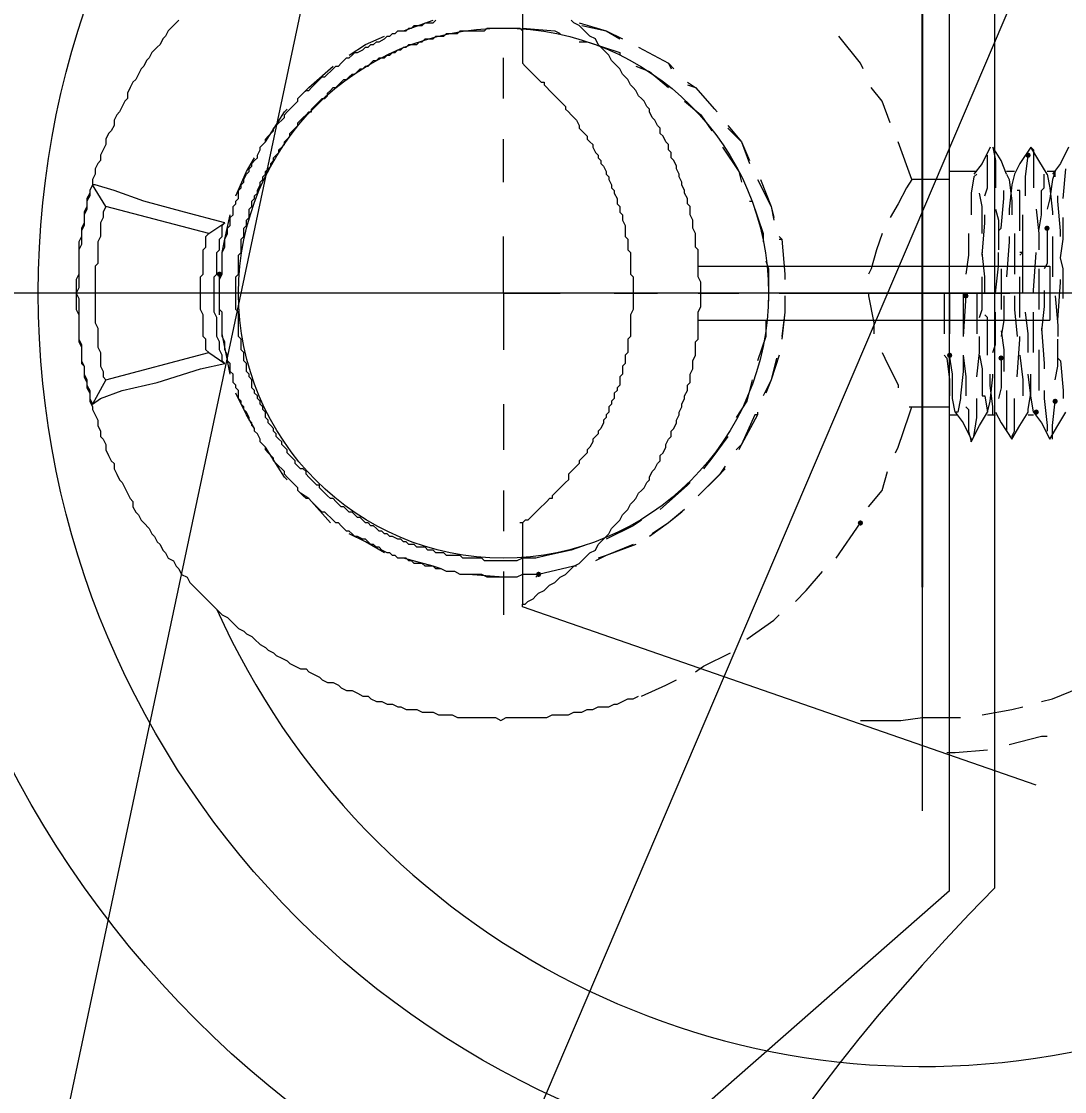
# Model space of a CAD drawing. Header units: millimetres. Extents: x 89051 to 218395, y -330386 to -125649.
# Drawn here: x 92729.11 to 92775.78, y -127056.81 to -127008.92 of the extents above; entities that cross this region are included whole.
import ezdxf

# ---------------------------------------------------------------- set-up
doc = ezdxf.new("R2010")
doc.units = ezdxf.units.MM
doc.header["$LTSCALE"] = 13
for name, pattern in [('1 实线', [0]), ('ACAD_ISO04W100', [30, 24, -3, 0, -3]), ('CENTER', [50.8, 31.75, -6.35, 6.35, -6.35])]:
    doc.linetypes.add(name, pattern=pattern)
doc.layers.get('0').update_dxf_attribs({"color": 1, "linetype": 'CENTER'})
doc.layers.add('C00-00-00', color=7, linetype='Continuous')
doc.layers.add('C00-00-FF', color=5, linetype='Continuous', true_color=0x0000ff)
doc.layers.add('标注、文本', color=3, linetype='Continuous', lineweight=25)
doc.layers.add('铁心', color=3, linetype='Continuous', lineweight=0)
doc.styles.get("Standard").update_dxf_attribs({"font": 'gbenor.shx', "bigfont": 'gbcbig.shx'})
doc.dimstyles.new('1-15', dxfattribs={"dimscale": 20, "dimtxt": 3.5, "dimasz": 2, "dimexe": 1.5, "dimexo": 0.5, "dimgap": 0.5, "dimtad": 1, "dimtoh": 1, "dimdec": 1, "dimdsep": 46, "dimtxsty": 'Standard', "dimcen": 2.5, "dimclrd": 3, "dimclre": 3, "dimclrt": 3, "dimadec": 0, "dimazin": 2, "dimtfac": 1, "dimtdec": 1, "dimtmove": 0, "dimatfit": 2, "dimfxl": 1, "dimarcsym": 0})

# ---------------------------------------------------------------- blocks, each defined once
blk = doc.blocks.new('*D525')
at = {"layer": 'Defpoints', "color": 0, "transparency": 16777216}
for p in [(92769.431, -126980.658), (92769.431, -127044.24), (92638.431, -127080.467)]:
    blk.add_point(p, dxfattribs=at)
at = {"layer": '标注、文本', "color": 3, "lineweight": -2, "transparency": 16777216}
for p, q in [((92638.431, -127070.467), (92638.431, -126950.658)), ((92769.431, -127034.24), (92769.431, -126950.658)), ((92678.431, -126980.658), (92729.431, -126980.658))]:
    blk.add_line(p, q, dxfattribs=at)
at = {"layer": '标注、文本', "color": 3, "transparency": 16777216}
for points in [[(92678.431, -126973.991), (92678.431, -126987.324), (92638.431, -126980.658)], [(92729.431, -126973.991), (92729.431, -126987.324), (92769.431, -126980.658)]]:
    blk.add_solid(points, dxfattribs=at)
at = {"layer": '标注、文本', "color": 3, "transparency": 16777216, "insert": (92703.931, -126935.658), "char_height": 70, "attachment_point": 5}
blk.add_mtext('120', dxfattribs=at)

msp = doc.modelspace()

# ---------------------------------------------------------------- hatches: boundary and pattern name
at = {"layer": 'C00-00-00'}
h = msp.add_hatch(color=256, dxfattribs=at)
h.dxf.hatch_style = 2
h.paths.add_polyline_path([(92774.271, -127014.906), (92774.236, -127014.991), (92774.15, -127015.027), (92774.065, -127014.991), (92774.029, -127014.906), (92774.065, -127014.82), (92774.15, -127014.785), (92774.236, -127014.82)])
h = msp.add_hatch(color=256, dxfattribs=at)
h.dxf.hatch_style = 2
h.paths.add_polyline_path([(92775.118, -127018.173), (92775.083, -127018.259), (92774.997, -127018.294), (92774.912, -127018.259), (92774.876, -127018.173), (92774.912, -127018.088), (92774.997, -127018.052), (92775.083, -127018.088)])
h = msp.add_hatch(color=256, dxfattribs=at)
h.dxf.hatch_style = 2
h.paths.add_polyline_path([(92738.09, -127020.23), (92738.054, -127020.316), (92737.969, -127020.351), (92737.883, -127020.316), (92737.848, -127020.23), (92737.883, -127020.145), (92737.969, -127020.109), (92738.054, -127020.145)])
h = msp.add_hatch(color=256, dxfattribs=at)
h.dxf.hatch_style = 2
h.paths.add_polyline_path([(92771.488, -127021.198), (92771.452, -127021.284), (92771.367, -127021.319), (92771.281, -127021.284), (92771.246, -127021.198), (92771.281, -127021.113), (92771.367, -127021.077), (92771.452, -127021.113)])
h = msp.add_hatch(color=256, dxfattribs=at)
h.dxf.hatch_style = 2
h.paths.add_polyline_path([(92770.762, -127023.86), (92770.726, -127023.946), (92770.641, -127023.981), (92770.555, -127023.946), (92770.52, -127023.86), (92770.555, -127023.775), (92770.641, -127023.739), (92770.726, -127023.775)])
h = msp.add_hatch(color=256, dxfattribs=at)
h.dxf.hatch_style = 2
h.paths.add_polyline_path([(92773.061, -127023.981), (92773.025, -127024.067), (92772.94, -127024.102), (92772.855, -127024.067), (92772.819, -127023.981), (92772.855, -127023.896), (92772.94, -127023.861), (92773.025, -127023.896)])
h = msp.add_hatch(color=256, dxfattribs=at)
h.dxf.hatch_style = 2
h.paths.add_polyline_path([(92775.481, -127025.918), (92775.446, -127026.003), (92775.36, -127026.039), (92775.275, -127026.003), (92775.239, -127025.918), (92775.275, -127025.832), (92775.36, -127025.797), (92775.446, -127025.832)])
h = msp.add_hatch(color=256, dxfattribs=at)
h.dxf.hatch_style = 2
h.paths.add_polyline_path([(92774.634, -127026.402), (92774.599, -127026.487), (92774.513, -127026.523), (92774.428, -127026.487), (92774.392, -127026.402), (92774.428, -127026.316), (92774.513, -127026.281), (92774.599, -127026.316)])
h = msp.add_hatch(color=256, dxfattribs=at)
h.dxf.hatch_style = 2
h.paths.add_polyline_path([(92766.769, -127031.363), (92766.733, -127031.448), (92766.648, -127031.484), (92766.562, -127031.448), (92766.527, -127031.363), (92766.562, -127031.278), (92766.648, -127031.242), (92766.733, -127031.278)])
h = msp.add_hatch(color=256, dxfattribs=at)
h.dxf.hatch_style = 2
h.paths.add_polyline_path([(92752.369, -127033.662), (92752.333, -127033.748), (92752.248, -127033.783), (92752.162, -127033.748), (92752.127, -127033.662), (92752.162, -127033.577), (92752.248, -127033.541), (92752.333, -127033.577)])

# ---------------------------------------------------------------- linework, layer by layer
at = {"color": 7, "linetype": '1 实线', "lineweight": 0}
for p, q in [((92770.641, -127047.823), (92770.641, -127007.488)), ((92772.641, -127007.488), (92772.641, -127047.705)), ((92770.641, -127047.823), (92747.985, -127067.701))]:
    msp.add_line(p, q, dxfattribs=at)
for radius in [45.983, 39.569]:
    msp.add_circle((92769.431, -127021.077), radius, dxfattribs=at)
msp.add_arc((92769.431, -127021.077), 34.608, 204.1584, 156.2711, dxfattribs=at)
msp.add_open_spline([(92772.641, -127047.705), (92748.123, -127072.662), (92765.111, -127101.878), (92724.157, -127123.241), (92714.899, -127157.207), (92714.272, -127171.033)], degree=3, dxfattribs=at)
at = {"layer": 'C00-00-00', "lineweight": 15}
for points in [[(92751.522, -127007.161), (92751.522, -127010.792)], [(92736.154, -127008.856), (92736.033, -127008.977), (92735.791, -127009.219), (92735.67, -127009.34), (92735.549, -127009.582), (92735.428, -127009.703), (92735.307, -127009.945), (92735.186, -127010.066), (92734.944, -127010.308), (92734.823, -127010.55), (92734.702, -127010.671), (92734.581, -127010.913), (92734.46, -127011.034), (92734.339, -127011.276), (92734.218, -127011.518), (92734.097, -127011.639), (92733.976, -127011.881), (92733.855, -127012.123), (92733.855, -127012.365), (92733.734, -127012.486), (92733.613, -127012.728), (92733.492, -127012.97), (92733.371, -127013.091), (92733.249, -127013.333), (92733.249, -127013.575), (92733.128, -127013.817), (92733.007, -127013.938), (92732.886, -127014.18), (92732.886, -127014.422), (92732.765, -127014.664), (92732.644, -127014.906), (92732.644, -127015.148), (92732.523, -127015.269), (92732.402, -127015.511), (92732.402, -127015.753), (92732.281, -127015.995), (92732.281, -127016.237), (92732.16, -127016.479), (92732.16, -127016.6), (92732.039, -127016.842), (92732.039, -127017.084), (92732.039, -127017.326), (92731.918, -127017.568), (92731.918, -127017.81), (92731.918, -127018.052), (92731.797, -127018.294), (92731.797, -127018.536), (92731.797, -127018.778), (92731.797, -127018.899), (92731.676, -127019.141), (92731.676, -127019.383), (92731.676, -127019.625), (92731.676, -127019.867), (92731.676, -127020.109), (92731.676, -127020.351), (92731.676, -127020.593), (92731.676, -127020.835), (92731.555, -127021.077), (92731.676, -127021.319), (92731.676, -127021.561), (92731.676, -127021.682), (92731.676, -127021.924), (92731.676, -127022.166), (92731.676, -127022.408), (92731.676, -127022.65), (92731.676, -127022.892), (92731.676, -127023.134), (92731.797, -127023.376), (92731.797, -127023.618), (92731.797, -127023.86), (92731.797, -127024.102), (92731.918, -127024.345), (92731.918, -127024.466), (92731.918, -127024.708), (92732.039, -127024.95), (92732.039, -127025.192), (92732.16, -127025.434), (92732.16, -127025.676), (92732.16, -127025.918), (92732.281, -127026.16), (92732.281, -127026.281), (92732.402, -127026.523), (92732.523, -127026.765), (92732.523, -127027.007), (92732.644, -127027.249), (92732.644, -127027.491), (92732.765, -127027.612), (92732.886, -127027.854), (92732.886, -127028.096), (92733.007, -127028.338), (92733.128, -127028.58), (92733.249, -127028.701), (92733.249, -127028.943), (92733.371, -127029.185), (92733.492, -127029.427), (92733.613, -127029.548), (92733.734, -127029.79), (92733.855, -127030.032), (92733.976, -127030.274), (92734.097, -127030.395), (92734.097, -127030.637), (92734.218, -127030.879), (92734.339, -127031), (92734.46, -127031.242), (92734.581, -127031.363), (92734.823, -127031.605), (92734.944, -127031.847), (92735.065, -127031.968), (92735.186, -127032.21), (92735.307, -127032.331), (92735.428, -127032.573), (92735.549, -127032.694), (92735.67, -127032.936), (92735.912, -127033.057), (92736.033, -127033.299), (92736.154, -127033.42), (92736.275, -127033.662), (92736.517, -127033.783), (92736.638, -127034.025), (92736.759, -127034.146), (92737.001, -127034.388), (92737.122, -127034.509), (92737.243, -127034.63), (92737.485, -127034.872), (92737.606, -127034.993), (92737.727, -127035.114), (92737.969, -127035.356), (92738.09, -127035.477), (92738.332, -127035.598), (92738.453, -127035.719), (92738.695, -127035.961), (92738.816, -127036.082), (92739.058, -127036.203), (92739.179, -127036.324), (92739.421, -127036.445), (92739.542, -127036.566), (92739.784, -127036.808), (92740.026, -127036.929), (92740.147, -127037.05), (92740.389, -127037.171), (92740.51, -127037.292), (92740.752, -127037.413), (92740.994, -127037.534), (92741.115, -127037.655), (92741.357, -127037.776), (92741.599, -127037.897), (92741.841, -127037.897), (92741.962, -127038.018), (92742.204, -127038.139), (92742.446, -127038.26), (92742.567, -127038.381), (92742.809, -127038.502), (92743.051, -127038.502), (92743.293, -127038.623), (92743.414, -127038.744), (92743.656, -127038.865), (92743.898, -127038.865), (92744.14, -127038.986), (92744.382, -127039.107), (92744.624, -127039.107), (92744.745, -127039.228), (92744.987, -127039.349), (92745.229, -127039.349), (92745.471, -127039.47), (92745.713, -127039.47), (92745.955, -127039.591), (92746.076, -127039.591), (92746.318, -127039.712), (92746.56, -127039.712), (92746.802, -127039.712), (92747.044, -127039.833), (92747.286, -127039.833), (92747.528, -127039.833), (92747.77, -127039.954), (92748.012, -127039.954), (92748.254, -127039.954), (92748.375, -127039.954), (92748.617, -127040.075), (92748.859, -127040.075), (92749.101, -127040.075), (92749.344, -127040.075), (92749.586, -127040.075), (92749.828, -127040.075), (92750.07, -127040.075), (92750.312, -127040.075), (92750.554, -127040.197), (92750.796, -127040.075), (92751.038, -127040.075), (92751.159, -127040.075), (92751.401, -127040.075), (92751.643, -127040.075), (92751.885, -127040.075), (92752.127, -127040.075), (92752.369, -127040.075), (92752.611, -127040.075), (92752.853, -127039.954), (92753.095, -127039.954), (92753.337, -127039.954), (92753.579, -127039.954), (92753.821, -127039.833), (92753.942, -127039.833), (92754.184, -127039.833), (92754.426, -127039.712), (92754.668, -127039.712), (92754.91, -127039.591), (92755.152, -127039.591), (92755.394, -127039.591), (92755.636, -127039.47), (92755.757, -127039.47), (92755.999, -127039.349), (92756.241, -127039.228), (92756.483, -127039.228), (92756.725, -127039.107)], [(92751.522, -127033.662), (92751.28, -127033.783), (92751.159, -127033.783), (92751.038, -127033.783), (92750.796, -127033.783), (92750.675, -127033.783), (92750.554, -127033.783), (92750.433, -127033.783), (92750.191, -127033.783), (92750.07, -127033.783), (92749.949, -127033.783), (92749.707, -127033.662), (92749.586, -127033.662), (92749.465, -127033.662), (92749.344, -127033.662), (92749.101, -127033.662), (92748.98, -127033.662), (92748.859, -127033.662), (92748.738, -127033.662), (92748.496, -127033.541), (92748.375, -127033.541), (92748.254, -127033.541), (92748.133, -127033.541), (92747.891, -127033.42), (92747.77, -127033.42), (92747.649, -127033.42), (92747.528, -127033.299), (92747.286, -127033.299), (92747.165, -127033.299), (92747.044, -127033.178), (92746.923, -127033.178), (92746.681, -127033.178), (92746.56, -127033.057), (92746.439, -127033.057), (92746.318, -127032.936), (92746.197, -127032.936), (92745.955, -127032.936), (92745.834, -127032.815), (92745.713, -127032.815), (92745.592, -127032.694), (92745.471, -127032.694), (92745.229, -127032.573), (92745.108, -127032.452), (92744.987, -127032.452), (92744.866, -127032.331), (92744.745, -127032.331), (92744.624, -127032.21), (92744.503, -127032.089), (92744.382, -127032.089), (92744.14, -127031.968), (92744.019, -127031.968), (92743.898, -127031.847), (92743.777, -127031.726), (92743.656, -127031.726), (92743.535, -127031.605), (92743.414, -127031.484), (92743.293, -127031.363), (92743.172, -127031.363), (92743.051, -127031.242), (92742.93, -127031.121), (92742.809, -127031), (92742.688, -127030.879), (92742.567, -127030.879), (92742.446, -127030.758), (92742.325, -127030.637), (92742.204, -127030.516), (92742.083, -127030.395), (92741.962, -127030.274), (92741.841, -127030.274), (92741.72, -127030.153), (92741.599, -127030.032), (92741.478, -127029.911), (92741.478, -127029.79), (92741.357, -127029.669), (92741.236, -127029.548), (92741.115, -127029.427), (92740.994, -127029.306), (92740.873, -127029.185), (92740.873, -127029.064), (92740.752, -127028.943), (92740.631, -127028.822), (92740.51, -127028.701), (92740.389, -127028.58), (92740.389, -127028.459), (92740.268, -127028.338), (92740.147, -127028.217), (92740.026, -127028.096), (92740.026, -127027.975), (92739.905, -127027.854), (92739.784, -127027.733), (92739.784, -127027.612), (92739.663, -127027.37), (92739.542, -127027.249), (92739.542, -127027.128), (92739.421, -127027.007), (92739.421, -127026.886), (92739.3, -127026.765), (92739.3, -127026.644), (92739.179, -127026.402), (92739.058, -127026.281), (92739.058, -127026.16), (92738.937, -127026.039), (92738.937, -127025.918), (92738.816, -127025.797), (92738.816, -127025.555), (92738.816, -127025.434), (92738.695, -127025.313), (92738.695, -127025.192), (92738.574, -127025.071), (92738.574, -127024.829), (92738.574, -127024.708), (92738.453, -127024.587), (92738.453, -127024.466), (92738.453, -127024.224), (92738.332, -127024.102), (92738.332, -127023.981), (92738.332, -127023.86), (92738.211, -127023.618), (92738.211, -127023.497), (92738.211, -127023.376), (92738.211, -127023.255), (92738.09, -127023.013), (92738.09, -127022.892), (92738.09, -127022.771), (92738.09, -127022.65), (92738.09, -127022.408), (92738.09, -127022.287), (92738.09, -127022.166), (92738.09, -127021.924), (92737.969, -127021.803), (92737.969, -127021.682), (92737.969, -127021.561), (92737.969, -127021.319), (92737.969, -127021.198), (92737.969, -127021.077), (92737.969, -127020.956), (92737.969, -127020.714), (92737.969, -127020.593), (92737.969, -127020.472), (92738.09, -127020.23), (92738.09, -127020.109), (92738.09, -127019.988), (92738.09, -127019.867), (92738.09, -127019.625), (92738.09, -127019.504), (92738.09, -127019.383), (92738.09, -127019.262), (92738.211, -127019.02), (92738.211, -127018.899), (92738.211, -127018.778), (92738.211, -127018.657), (92738.332, -127018.415), (92738.332, -127018.294), (92738.332, -127018.173), (92738.453, -127018.052), (92738.453, -127017.81), (92738.453, -127017.689), (92738.574, -127017.568), (92738.574, -127017.447), (92738.574, -127017.205), (92738.695, -127017.084), (92738.695, -127016.963), (92738.816, -127016.842), (92738.816, -127016.721), (92738.816, -127016.479), (92738.937, -127016.358), (92738.937, -127016.237), (92739.058, -127016.116), (92739.058, -127015.995), (92739.179, -127015.753), (92739.3, -127015.632), (92739.3, -127015.511), (92739.421, -127015.39), (92739.421, -127015.269), (92739.542, -127015.148), (92739.663, -127015.027), (92739.663, -127014.906), (92739.784, -127014.664), (92739.784, -127014.543), (92739.905, -127014.422), (92740.026, -127014.301), (92740.026, -127014.18), (92740.147, -127014.059), (92740.268, -127013.938), (92740.389, -127013.817), (92740.389, -127013.696), (92740.51, -127013.575), (92740.631, -127013.454), (92740.752, -127013.333), (92740.873, -127013.212), (92740.873, -127013.091), (92740.994, -127012.97), (92741.115, -127012.849), (92741.236, -127012.728), (92741.357, -127012.607), (92741.478, -127012.486), (92741.478, -127012.365), (92741.599, -127012.244), (92741.72, -127012.123), (92741.841, -127012.002), (92741.962, -127012.002), (92742.083, -127011.881), (92742.204, -127011.76), (92742.325, -127011.639), (92742.446, -127011.518), (92742.567, -127011.397), (92742.688, -127011.397), (92742.809, -127011.276), (92742.93, -127011.155), (92743.051, -127011.034), (92743.172, -127010.913), (92743.293, -127010.913), (92743.414, -127010.792), (92743.535, -127010.671), (92743.656, -127010.55), (92743.777, -127010.55), (92743.898, -127010.429), (92744.019, -127010.308), (92744.14, -127010.308), (92744.382, -127010.187), (92744.503, -127010.066), (92744.624, -127010.066), (92744.745, -127009.945), (92744.866, -127009.945), (92744.987, -127009.824), (92745.108, -127009.824), (92745.35, -127009.703), (92745.471, -127009.582), (92745.592, -127009.582), (92745.713, -127009.461), (92745.834, -127009.461), (92745.955, -127009.34), (92746.197, -127009.34), (92746.318, -127009.34), (92746.439, -127009.219), (92746.56, -127009.219), (92746.681, -127009.098), (92746.923, -127009.098), (92747.044, -127009.098), (92747.165, -127008.977), (92747.286, -127008.977), (92747.528, -127008.977), (92747.649, -127008.856)], [(92746.197, -127009.34), (92747.528, -127008.856)], [(92751.522, -127034.993), (92751.643, -127034.993), (92751.764, -127034.872), (92752.006, -127034.751), (92752.127, -127034.63), (92752.248, -127034.509), (92752.49, -127034.388), (92752.611, -127034.267), (92752.732, -127034.146), (92752.974, -127034.025), (92753.095, -127033.904), (92753.216, -127033.783), (92753.458, -127033.662), (92753.579, -127033.541), (92753.7, -127033.42), (92753.821, -127033.299), (92754.063, -127033.178), (92754.184, -127033.057), (92754.305, -127032.936), (92754.426, -127032.815), (92754.547, -127032.694), (92754.789, -127032.573), (92754.91, -127032.331), (92755.031, -127032.21), (92755.152, -127032.089), (92755.273, -127031.968), (92755.394, -127031.847), (92755.515, -127031.605), (92755.636, -127031.484), (92755.757, -127031.363), (92755.878, -127031.242), (92755.999, -127031), (92756.12, -127030.879), (92756.241, -127030.758), (92756.362, -127030.516), (92756.483, -127030.395), (92756.604, -127030.274), (92756.725, -127030.032), (92756.846, -127029.911), (92756.967, -127029.79), (92757.088, -127029.548), (92757.209, -127029.427), (92757.209, -127029.306), (92757.33, -127029.064), (92757.451, -127028.943), (92757.572, -127028.701), (92757.693, -127028.58), (92757.693, -127028.338), (92757.814, -127028.217), (92757.935, -127027.975), (92757.935, -127027.854), (92758.056, -127027.612), (92758.177, -127027.491), (92758.177, -127027.249), (92758.298, -127027.128), (92758.419, -127026.886), (92758.419, -127026.765), (92758.54, -127026.523), (92758.54, -127026.402), (92758.661, -127026.16), (92758.661, -127026.039), (92758.782, -127025.797), (92758.782, -127025.676), (92758.903, -127025.434), (92758.903, -127025.192), (92759.024, -127025.071), (92759.024, -127024.829), (92759.024, -127024.708), (92759.145, -127024.466), (92759.145, -127024.224), (92759.145, -127024.102), (92759.266, -127023.86), (92759.266, -127023.739), (92759.266, -127023.497), (92759.266, -127023.255), (92759.387, -127023.134), (92759.387, -127022.892), (92759.387, -127022.771), (92759.387, -127022.529), (92759.387, -127022.287), (92759.387, -127022.166), (92759.387, -127021.924), (92759.508, -127021.682), (92759.508, -127021.561), (92759.508, -127021.319), (92759.508, -127021.198), (92759.508, -127020.956), (92759.508, -127020.714), (92759.508, -127020.593), (92759.387, -127020.351), (92759.387, -127020.109), (92759.387, -127019.988), (92759.387, -127019.746), (92759.387, -127019.504), (92759.387, -127019.383), (92759.387, -127019.141), (92759.266, -127019.02), (92759.266, -127018.778), (92759.266, -127018.536), (92759.266, -127018.415), (92759.145, -127018.173), (92759.145, -127018.052), (92759.145, -127017.81), (92759.024, -127017.568), (92759.024, -127017.447), (92759.024, -127017.205), (92758.903, -127017.084), (92758.903, -127016.842), (92758.782, -127016.6), (92758.782, -127016.479), (92758.661, -127016.237), (92758.661, -127016.116), (92758.54, -127015.874), (92758.54, -127015.753), (92758.419, -127015.511), (92758.419, -127015.39), (92758.298, -127015.148), (92758.177, -127015.027), (92758.177, -127014.785), (92758.056, -127014.664), (92758.056, -127014.422), (92757.935, -127014.301), (92757.814, -127014.059), (92757.693, -127013.938), (92757.693, -127013.696), (92757.572, -127013.575), (92757.451, -127013.333), (92757.33, -127013.212), (92757.209, -127012.97), (92757.209, -127012.849), (92757.088, -127012.728), (92756.967, -127012.486), (92756.846, -127012.365), (92756.725, -127012.244), (92756.604, -127012.002), (92756.483, -127011.881), (92756.362, -127011.76), (92756.241, -127011.518), (92756.12, -127011.397), (92755.999, -127011.276), (92755.878, -127011.034), (92755.757, -127010.913), (92755.636, -127010.792), (92755.515, -127010.671), (92755.394, -127010.429), (92755.273, -127010.308), (92755.152, -127010.187), (92755.031, -127010.066), (92754.91, -127009.945), (92754.789, -127009.703), (92754.547, -127009.582), (92754.426, -127009.461), (92754.305, -127009.34), (92754.184, -127009.219), (92754.063, -127009.098), (92753.821, -127008.977), (92753.7, -127008.856)], [(92754.063, -127008.977), (92755.273, -127009.34)], [(92751.522, -127032.936), (92751.28, -127033.057), (92751.159, -127033.057), (92751.038, -127033.057), (92750.917, -127033.057), (92750.675, -127033.057), (92750.554, -127033.057), (92750.433, -127033.057), (92750.312, -127033.057), (92750.191, -127033.057), (92749.949, -127033.057), (92749.828, -127033.057), (92749.707, -127032.936), (92749.586, -127032.936), (92749.465, -127032.936), (92749.222, -127032.936), (92749.101, -127032.936), (92748.98, -127032.936), (92748.859, -127032.936), (92748.738, -127032.815), (92748.496, -127032.815), (92748.375, -127032.815), (92748.254, -127032.815), (92748.133, -127032.815), (92748.012, -127032.694), (92747.891, -127032.694), (92747.649, -127032.694), (92747.528, -127032.573), (92747.407, -127032.573), (92747.286, -127032.573), (92747.165, -127032.452), (92747.044, -127032.452), (92746.802, -127032.452), (92746.681, -127032.331), (92746.56, -127032.331), (92746.439, -127032.331), (92746.318, -127032.21), (92746.197, -127032.21), (92746.076, -127032.089), (92745.955, -127032.089), (92745.713, -127031.968), (92745.592, -127031.968), (92745.471, -127031.847), (92745.35, -127031.847), (92745.229, -127031.726), (92745.108, -127031.726), (92744.987, -127031.605), (92744.866, -127031.484), (92744.745, -127031.484), (92744.624, -127031.363), (92744.503, -127031.363), (92744.382, -127031.242), (92744.261, -127031.121), (92744.14, -127031.121), (92744.019, -127031), (92743.898, -127030.879), (92743.777, -127030.879), (92743.656, -127030.758), (92743.535, -127030.637), (92743.414, -127030.637), (92743.293, -127030.516), (92743.172, -127030.395), (92743.051, -127030.274), (92742.93, -127030.274), (92742.809, -127030.153), (92742.688, -127030.032), (92742.567, -127029.911), (92742.446, -127029.79), (92742.446, -127029.669), (92742.325, -127029.669), (92742.204, -127029.548), (92742.083, -127029.427), (92741.962, -127029.306), (92741.841, -127029.185), (92741.841, -127029.064), (92741.72, -127028.943), (92741.599, -127028.943), (92741.478, -127028.822), (92741.357, -127028.701), (92741.357, -127028.58), (92741.236, -127028.459), (92741.115, -127028.338), (92740.994, -127028.217), (92740.994, -127028.096), (92740.873, -127027.975), (92740.752, -127027.854), (92740.752, -127027.733), (92740.631, -127027.612), (92740.51, -127027.491), (92740.51, -127027.37), (92740.389, -127027.249), (92740.389, -127027.128), (92740.268, -127027.007), (92740.147, -127026.886), (92740.147, -127026.765), (92740.026, -127026.644), (92740.026, -127026.402), (92739.905, -127026.281), (92739.905, -127026.16), (92739.784, -127026.039), (92739.784, -127025.918), (92739.663, -127025.797), (92739.663, -127025.676), (92739.542, -127025.555), (92739.542, -127025.434), (92739.421, -127025.313), (92739.421, -127025.071), (92739.421, -127024.95), (92739.3, -127024.829), (92739.3, -127024.708), (92739.179, -127024.587), (92739.179, -127024.466), (92739.179, -127024.224), (92739.058, -127024.102), (92739.058, -127023.981), (92739.058, -127023.86), (92739.058, -127023.739), (92738.937, -127023.618), (92738.937, -127023.376), (92738.937, -127023.255), (92738.937, -127023.134), (92738.816, -127023.013), (92738.816, -127022.892), (92738.816, -127022.65), (92738.816, -127022.529), (92738.816, -127022.408), (92738.816, -127022.287), (92738.816, -127022.166), (92738.816, -127021.924), (92738.695, -127021.803), (92738.695, -127021.682), (92738.695, -127021.561), (92738.695, -127021.44), (92738.695, -127021.198), (92738.695, -127021.077), (92738.695, -127020.956), (92738.695, -127020.835), (92738.695, -127020.714), (92738.695, -127020.472), (92738.695, -127020.351), (92738.816, -127020.23), (92738.816, -127020.109), (92738.816, -127019.988), (92738.816, -127019.746), (92738.816, -127019.625), (92738.816, -127019.504), (92738.816, -127019.383), (92738.937, -127019.262), (92738.937, -127019.02), (92738.937, -127018.899), (92738.937, -127018.778), (92738.937, -127018.657), (92739.058, -127018.536), (92739.058, -127018.415), (92739.058, -127018.173), (92739.179, -127018.052), (92739.179, -127017.931), (92739.179, -127017.81), (92739.3, -127017.689), (92739.3, -127017.568), (92739.3, -127017.326), (92739.421, -127017.205), (92739.421, -127017.084), (92739.421, -127016.963), (92739.542, -127016.842), (92739.542, -127016.721), (92739.663, -127016.6), (92739.663, -127016.479), (92739.784, -127016.237), (92739.784, -127016.116), (92739.905, -127015.995), (92739.905, -127015.874), (92740.026, -127015.753), (92740.026, -127015.632), (92740.147, -127015.511), (92740.268, -127015.39), (92740.268, -127015.269), (92740.389, -127015.148), (92740.389, -127015.027), (92740.51, -127014.906), (92740.631, -127014.785), (92740.631, -127014.664), (92740.752, -127014.543), (92740.873, -127014.422), (92740.873, -127014.301), (92740.994, -127014.18), (92741.115, -127014.059), (92741.115, -127013.938), (92741.236, -127013.817), (92741.357, -127013.696), (92741.478, -127013.575), (92741.478, -127013.454), (92741.599, -127013.333), (92741.72, -127013.212), (92741.841, -127013.091), (92741.962, -127012.97), (92742.083, -127012.97), (92742.083, -127012.849), (92742.204, -127012.728), (92742.325, -127012.607), (92742.446, -127012.486), (92742.567, -127012.365), (92742.688, -127012.365), (92742.809, -127012.244), (92742.809, -127012.123), (92742.93, -127012.002), (92743.051, -127011.881), (92743.172, -127011.881), (92743.293, -127011.76), (92743.414, -127011.639), (92743.535, -127011.518), (92743.656, -127011.518), (92743.777, -127011.397), (92743.898, -127011.276), (92744.019, -127011.276), (92744.14, -127011.155), (92744.261, -127011.034), (92744.382, -127011.034), (92744.503, -127010.913), (92744.624, -127010.913), (92744.745, -127010.792), (92744.866, -127010.671), (92744.987, -127010.671), (92745.108, -127010.55), (92745.35, -127010.55), (92745.471, -127010.429), (92745.592, -127010.429), (92745.713, -127010.308), (92745.834, -127010.308), (92745.955, -127010.187), (92746.076, -127010.187), (92746.197, -127010.066), (92746.318, -127010.066), (92746.439, -127009.945), (92746.681, -127009.945), (92746.802, -127009.945), (92746.923, -127009.824), (92747.044, -127009.824), (92747.165, -127009.703), (92747.286, -127009.703), (92747.528, -127009.703), (92747.649, -127009.582), (92747.77, -127009.582), (92747.891, -127009.582), (92748.012, -127009.582), (92748.133, -127009.461), (92748.375, -127009.461), (92748.496, -127009.461), (92748.617, -127009.461), (92748.738, -127009.34), (92748.859, -127009.34), (92749.101, -127009.34), (92749.222, -127009.34), (92749.344, -127009.34), (92749.465, -127009.34), (92749.586, -127009.34), (92749.828, -127009.34), (92749.949, -127009.219), (92750.07, -127009.219), (92750.191, -127009.219), (92750.312, -127009.219), (92750.554, -127009.219), (92750.675, -127009.219), (92750.796, -127009.219), (92750.917, -127009.219), (92751.038, -127009.219), (92751.28, -127009.219), (92751.401, -127009.219), (92751.522, -127009.34)], [(92751.522, -127009.219), (92752.974, -127009.34)], [(92752.974, -127009.34), (92753.216, -127009.461)], [(92754.184, -127009.098), (92755.273, -127009.34)], [(92755.273, -127009.34), (92755.999, -127009.703)], [(92755.273, -127009.34), (92755.878, -127009.703)], [(92743.777, -127010.429), (92744.503, -127009.945)], [(92744.503, -127009.945), (92745.35, -127009.582)], [(92754.063, -127009.824), (92754.426, -127009.824)], [(92754.426, -127009.824), (92755.878, -127010.308)], [(92766.648, -127010.792), (92765.68, -127009.582)], [(92755.878, -127010.308), (92755.878, -127010.429)], [(92756.725, -127010.066), (92758.056, -127010.792)], [(92756.725, -127010.066), (92758.056, -127010.792)], [(92741.962, -127011.881), (92743.051, -127010.913)], [(92751.522, -127010.792), (92751.643, -127010.913), (92751.764, -127011.034), (92751.885, -127011.155), (92752.006, -127011.276), (92752.127, -127011.397), (92752.248, -127011.518), (92752.369, -127011.639), (92752.49, -127011.639), (92752.49, -127011.76), (92752.611, -127011.881), (92752.732, -127012.002), (92752.853, -127012.123), (92752.974, -127012.244), (92753.095, -127012.365), (92753.216, -127012.486), (92753.337, -127012.607), (92753.458, -127012.728), (92753.458, -127012.849), (92753.579, -127012.97), (92753.7, -127013.091), (92753.821, -127013.212), (92753.942, -127013.333), (92754.063, -127013.575), (92754.063, -127013.696), (92754.184, -127013.817), (92754.305, -127013.938), (92754.426, -127014.059), (92754.426, -127014.18), (92754.547, -127014.301), (92754.668, -127014.422), (92754.668, -127014.543), (92754.789, -127014.785), (92754.91, -127014.906), (92754.91, -127015.027), (92755.031, -127015.148), (92755.031, -127015.269), (92755.152, -127015.39), (92755.273, -127015.632), (92755.273, -127015.753), (92755.394, -127015.874), (92755.394, -127015.995), (92755.515, -127016.237), (92755.515, -127016.358), (92755.636, -127016.479), (92755.636, -127016.6), (92755.757, -127016.842), (92755.757, -127016.963), (92755.757, -127017.084), (92755.878, -127017.205), (92755.878, -127017.447), (92755.999, -127017.568), (92755.999, -127017.689), (92755.999, -127017.81), (92756.12, -127018.052), (92756.12, -127018.173), (92756.12, -127018.294), (92756.12, -127018.536), (92756.241, -127018.657), (92756.241, -127018.778), (92756.241, -127019.02), (92756.241, -127019.141), (92756.362, -127019.262), (92756.362, -127019.383), (92756.362, -127019.625), (92756.362, -127019.746), (92756.362, -127019.867), (92756.362, -127020.109), (92756.362, -127020.23), (92756.483, -127020.351), (92756.483, -127020.593), (92756.483, -127020.714), (92756.483, -127020.835), (92756.483, -127021.077), (92756.483, -127021.198), (92756.483, -127021.319), (92756.483, -127021.561), (92756.483, -127021.682), (92756.483, -127021.803), (92756.362, -127022.045), (92756.362, -127022.166), (92756.362, -127022.287), (92756.362, -127022.529), (92756.362, -127022.65), (92756.362, -127022.771), (92756.362, -127023.013), (92756.241, -127023.134), (92756.241, -127023.255), (92756.241, -127023.497), (92756.241, -127023.618), (92756.241, -127023.739), (92756.12, -127023.86), (92756.12, -127024.102), (92756.12, -127024.224), (92755.999, -127024.345), (92755.999, -127024.587), (92755.999, -127024.708), (92755.878, -127024.829), (92755.878, -127024.95), (92755.878, -127025.192), (92755.757, -127025.313), (92755.757, -127025.434), (92755.636, -127025.555), (92755.636, -127025.797), (92755.515, -127025.918), (92755.515, -127026.039), (92755.394, -127026.16), (92755.394, -127026.402), (92755.273, -127026.523), (92755.273, -127026.644), (92755.152, -127026.765), (92755.152, -127026.886), (92755.031, -127027.128), (92754.91, -127027.249), (92754.91, -127027.37), (92754.789, -127027.491), (92754.668, -127027.612), (92754.668, -127027.733), (92754.547, -127027.975), (92754.426, -127028.096), (92754.426, -127028.217), (92754.305, -127028.338), (92754.184, -127028.459), (92754.063, -127028.58), (92754.063, -127028.701), (92753.942, -127028.822), (92753.821, -127028.943), (92753.7, -127029.064), (92753.579, -127029.185), (92753.579, -127029.427), (92753.458, -127029.548), (92753.337, -127029.669), (92753.216, -127029.79), (92753.095, -127029.911), (92752.974, -127030.032), (92752.853, -127030.153), (92752.853, -127030.274), (92752.732, -127030.274), (92752.611, -127030.395), (92752.49, -127030.516), (92752.369, -127030.637), (92752.248, -127030.758), (92752.127, -127030.879), (92752.006, -127031), (92751.885, -127031.121), (92751.764, -127031.242), (92751.643, -127031.242), (92751.522, -127031.363), (92751.401, -127031.363)], [(92756.604, -127010.913), (92757.209, -127011.155)], [(92758.056, -127010.792), (92758.298, -127011.034)], [(92758.056, -127010.792), (92758.177, -127011.034)], [(92766.769, -127011.034), (92766.648, -127010.792)], [(92757.209, -127011.155), (92758.056, -127011.881)], [(92741.72, -127012.123), (92741.962, -127011.881)], [(92758.903, -127011.639), (92759.266, -127011.881)], [(92758.903, -127011.76), (92759.266, -127011.881)], [(92759.266, -127011.881), (92760.234, -127012.97)], [(92759.266, -127011.881), (92760.113, -127012.849)], [(92767.616, -127012.486), (92767.132, -127011.881)], [(92740.873, -127012.97), (92740.994, -127012.849)], [(92758.782, -127012.486), (92759.508, -127013.091)], [(92767.979, -127013.454), (92767.616, -127012.486)], [(92740.026, -127014.301), (92740.873, -127012.97)], [(92759.508, -127013.091), (92759.992, -127013.817)], [(92760.718, -127013.575), (92761.323, -127014.301)], [(92760.718, -127013.696), (92761.323, -127014.301)], [(92761.323, -127014.301), (92761.686, -127015.269)], [(92761.323, -127014.301), (92761.686, -127015.148)], [(92768.947, -127015.995), (92768.342, -127014.301)], [(92760.476, -127014.543), (92761.202, -127015.632)], [(92772.456, -127014.543), (92772.093, -127015.269)], [(92772.577, -127014.543), (92772.698, -127015.148)], [(92772.94, -127015.148), (92772.577, -127014.543)], [(92774.271, -127014.543), (92773.787, -127015.269)], [(92774.271, -127014.543), (92774.392, -127014.664)], [(92774.634, -127015.148), (92774.271, -127014.543)], [(92774.392, -127014.664), (92774.392, -127015.39)], [(92775.965, -127014.543), (92775.602, -127015.269)], [(92739.179, -127015.632), (92739.542, -127015.027)], [(92772.093, -127015.269), (92771.73, -127015.753)], [(92772.335, -127015.148), (92772.335, -127014.906)], [(92772.335, -127016.358), (92772.335, -127015.148)], [(92772.698, -127015.148), (92772.698, -127016.237)], [(92773.182, -127015.753), (92772.94, -127015.148)], [(92773.787, -127015.269), (92773.545, -127015.753)], [(92774.029, -127015.874), (92774.15, -127014.906)], [(92774.997, -127015.753), (92774.634, -127015.148)], [(92775.602, -127015.269), (92775.239, -127015.753)], [(92738.695, -127016.721), (92739.179, -127015.632)], [(92761.202, -127015.632), (92761.323, -127016.116)], [(92771.851, -127015.632), (92770.641, -127015.632)], [(92771.851, -127015.753), (92771.73, -127015.874)], [(92773.545, -127015.632), (92773.182, -127015.632)], [(92773.182, -127015.753), (92773.303, -127015.995)], [(92773.545, -127015.753), (92773.424, -127016.237)], [(92774.392, -127015.39), (92774.392, -127016.358)], [(92774.876, -127016.358), (92774.876, -127015.753)], [(92775.36, -127015.632), (92774.997, -127015.632)], [(92774.997, -127015.753), (92775.118, -127016.358)], [(92775.36, -127015.632), (92775.239, -127015.995)], [(92775.36, -127015.874), (92775.36, -127015.632)], [(92775.723, -127016.842), (92775.844, -127015.511)], [(92732.281, -127016.237), (92732.16, -127016.479), (92732.16, -127016.721), (92732.039, -127016.963), (92732.039, -127017.205), (92731.918, -127017.447), (92731.918, -127017.689), (92731.918, -127017.931), (92731.797, -127018.173), (92731.797, -127018.294), (92731.797, -127018.536), (92731.676, -127018.778), (92731.676, -127019.02), (92731.676, -127019.262), (92731.676, -127019.504), (92731.676, -127019.746), (92731.676, -127019.988), (92731.676, -127020.23), (92731.555, -127020.472), (92731.555, -127020.714), (92731.555, -127020.956), (92731.555, -127021.198), (92731.555, -127021.319), (92731.555, -127021.561), (92731.555, -127021.803), (92731.676, -127022.045), (92731.676, -127022.287), (92731.676, -127022.529), (92731.676, -127022.771), (92731.676, -127023.013), (92731.676, -127023.255), (92731.797, -127023.497), (92731.797, -127023.739), (92731.797, -127023.981), (92731.797, -127024.224), (92731.918, -127024.345), (92731.918, -127024.587), (92731.918, -127024.829), (92732.039, -127025.071), (92732.039, -127025.313), (92732.16, -127025.555), (92732.16, -127025.797), (92732.281, -127026.039)], [(92732.886, -127017.205), (92732.281, -127016.237)], [(92738.211, -127017.931), (92736.396, -127017.447), (92734.581, -127016.963), (92733.249, -127016.479), (92732.402, -127016.237), (92732.281, -127016.237)], [(92762.049, -127015.995), (92762.654, -127017.205)], [(92762.17, -127015.995), (92762.654, -127017.205)], [(92768.947, -127015.995), (92768.705, -127016.358)], [(92770.641, -127015.995), (92768.947, -127015.995)], [(92771.73, -127015.874), (92771.609, -127016.6)], [(92772.698, -127016.237), (92772.698, -127016.358)], [(92773.303, -127015.995), (92773.424, -127016.963)], [(92773.424, -127016.237), (92773.303, -127017.326)], [(92774.029, -127016.721), (92774.029, -127015.874)], [(92775.239, -127015.995), (92775.118, -127016.842)], [(92768.705, -127016.358), (92768.342, -127017.084)], [(92770.641, -127016.721), (92770.641, -127016.6)], [(92770.641, -127017.326), (92770.641, -127016.721)], [(92771.609, -127016.6), (92771.609, -127017.568)], [(92772.093, -127017.205), (92771.972, -127016.6)], [(92772.214, -127016.721), (92772.335, -127016.358)], [(92773.061, -127016.842), (92773.061, -127016.479)], [(92773.787, -127016.479), (92773.666, -127016.479)], [(92773.787, -127017.689), (92773.787, -127016.479)], [(92774.755, -127016.479), (92774.876, -127016.358)], [(92774.755, -127017.568), (92774.755, -127016.479)], [(92775.118, -127016.358), (92775.239, -127017.447)], [(92775.481, -127016.963), (92775.481, -127016.721)], [(92732.886, -127017.205), (92732.765, -127017.447), (92732.765, -127017.689), (92732.644, -127017.931), (92732.644, -127018.173), (92732.644, -127018.415), (92732.644, -127018.536), (92732.523, -127018.778), (92732.523, -127019.02), (92732.523, -127019.262), (92732.523, -127019.504), (92732.523, -127019.746), (92732.402, -127019.867), (92732.402, -127020.109), (92732.402, -127020.351), (92732.402, -127020.593), (92732.402, -127020.835), (92732.402, -127021.077), (92732.402, -127021.198), (92732.402, -127021.44), (92732.402, -127021.682), (92732.402, -127021.924), (92732.402, -127022.166), (92732.402, -127022.408), (92732.523, -127022.65), (92732.523, -127022.771), (92732.523, -127023.013), (92732.523, -127023.255), (92732.523, -127023.497), (92732.644, -127023.739), (92732.644, -127023.981), (92732.644, -127024.102), (92732.644, -127024.345), (92732.765, -127024.587), (92732.765, -127024.829), (92732.886, -127024.95)], [(92737.485, -127018.415), (92732.886, -127017.205)], [(92761.686, -127016.963), (92761.807, -127016.963)], [(92761.807, -127016.963), (92762.291, -127018.415)], [(92762.654, -127017.205), (92762.775, -127017.81)], [(92762.654, -127017.205), (92762.775, -127017.689)], [(92768.342, -127017.084), (92767.979, -127017.689)], [(92772.093, -127018.415), (92772.093, -127017.205)], [(92772.94, -127018.173), (92773.061, -127016.842)], [(92773.424, -127016.963), (92773.424, -127017.568)], [(92775.118, -127016.842), (92774.997, -127017.326)], [(92775.602, -127018.294), (92775.481, -127016.963)], [(92738.211, -127018.657), (92738.453, -127017.568)], [(92770.641, -127018.173), (92770.641, -127017.326)], [(92772.214, -127017.931), (92772.214, -127017.568)], [(92772.698, -127017.326), (92772.819, -127017.81)], [(92773.303, -127017.326), (92773.303, -127017.568)], [(92773.787, -127018.294), (92773.787, -127017.689)], [(92773.908, -127019.262), (92773.908, -127017.568)], [(92774.513, -127017.326), (92774.634, -127018.415)], [(92774.634, -127018.294), (92774.755, -127017.568)], [(92775.239, -127017.447), (92775.239, -127017.568)], [(92775.723, -127018.657), (92775.723, -127017.689)], [(92737.485, -127018.415), (92738.211, -127017.931)], [(92738.211, -127024.224), (92738.09, -127024.102), (92738.09, -127023.981), (92738.09, -127023.86), (92737.969, -127023.618), (92737.969, -127023.497), (92737.969, -127023.376), (92737.969, -127023.255), (92737.848, -127023.013), (92737.848, -127022.892), (92737.848, -127022.771), (92737.848, -127022.529), (92737.848, -127022.408), (92737.848, -127022.287), (92737.848, -127022.166), (92737.727, -127021.924), (92737.727, -127021.803), (92737.727, -127021.682), (92737.727, -127021.44), (92737.727, -127021.319), (92737.727, -127021.198), (92737.727, -127020.956), (92737.727, -127020.835), (92737.727, -127020.714), (92737.727, -127020.472), (92737.727, -127020.351), (92737.848, -127020.23), (92737.848, -127020.109), (92737.848, -127019.867), (92737.848, -127019.746), (92737.848, -127019.625), (92737.848, -127019.383), (92737.848, -127019.262), (92737.969, -127019.141), (92737.969, -127019.02), (92737.969, -127018.778), (92737.969, -127018.657), (92738.09, -127018.536), (92738.09, -127018.294), (92738.09, -127018.173), (92738.09, -127018.052), (92738.211, -127017.931)], [(92770.641, -127018.415), (92770.641, -127018.173)], [(92772.093, -127019.383), (92772.214, -127017.931)], [(92772.819, -127017.81), (92772.819, -127019.141)], [(92772.819, -127018.294), (92772.94, -127018.173)], [(92774.997, -127018.173), (92774.997, -127019.746)], [(92737.485, -127023.739), (92737.364, -127023.618), (92737.364, -127023.497), (92737.364, -127023.255), (92737.364, -127023.134), (92737.243, -127023.013), (92737.243, -127022.771), (92737.243, -127022.65), (92737.243, -127022.529), (92737.243, -127022.287), (92737.243, -127022.166), (92737.243, -127022.045), (92737.122, -127021.803), (92737.122, -127021.682), (92737.122, -127021.561), (92737.122, -127021.319), (92737.122, -127021.198), (92737.122, -127020.956), (92737.122, -127020.835), (92737.122, -127020.714), (92737.122, -127020.472), (92737.122, -127020.351), (92737.243, -127020.23), (92737.243, -127019.988), (92737.243, -127019.867), (92737.243, -127019.746), (92737.243, -127019.504), (92737.243, -127019.383), (92737.243, -127019.141), (92737.364, -127019.02), (92737.364, -127018.899), (92737.364, -127018.657), (92737.364, -127018.536), (92737.485, -127018.415)], [(92738.09, -127019.262), (92738.211, -127018.657)], [(92762.291, -127018.415), (92762.291, -127018.778)], [(92763.017, -127018.536), (92763.138, -127018.657)], [(92763.017, -127018.657), (92763.138, -127018.657)], [(92763.138, -127018.657), (92763.259, -127020.23)], [(92763.138, -127018.657), (92763.259, -127020.23)], [(92767.616, -127018.415), (92767.374, -127019.141)], [(92771.488, -127018.415), (92771.488, -127019.383)], [(92773.303, -127018.536), (92773.303, -127018.778)], [(92773.545, -127018.415), (92773.545, -127019.988)], [(92774.634, -127018.415), (92774.634, -127019.141)], [(92775.239, -127018.536), (92775.239, -127018.899)], [(92775.602, -127018.536), (92775.602, -127018.294)], [(92775.602, -127019.504), (92775.723, -127018.657)], [(92767.374, -127019.141), (92767.132, -127019.988)], [(92773.303, -127018.778), (92773.182, -127020.351)], [(92775.239, -127018.899), (92775.239, -127020.351)], [(92762.412, -127019.625), (92762.533, -127019.988)], [(92770.641, -127020.109), (92770.641, -127019.262)], [(92771.488, -127019.383), (92771.367, -127020.23)], [(92772.214, -127020.351), (92772.093, -127019.262)], [(92772.819, -127019.867), (92772.819, -127019.262)], [(92773.787, -127019.383), (92773.908, -127019.262)], [(92773.908, -127019.262), (92773.787, -127019.262)], [(92773.908, -127021.077), (92773.908, -127019.262)], [(92774.392, -127020.956), (92774.513, -127019.262)], [(92775.723, -127019.988), (92775.602, -127019.504)], [(92759.387, -127019.867), (92775.118, -127019.867)], [(92762.533, -127019.988), (92762.533, -127021.44)], [(92767.132, -127019.988), (92767.011, -127020.23)], [(92772.698, -127021.077), (92772.819, -127019.867)], [(92772.94, -127019.988), (92772.94, -127021.682)], [(92773.545, -127019.988), (92773.545, -127020.23)], [(92774.634, -127019.988), (92774.634, -127020.351)], [(92774.997, -127019.746), (92774.876, -127019.988)], [(92775.118, -127019.867), (92775.118, -127022.287)], [(92775.723, -127021.319), (92775.723, -127019.988)], [(92737.969, -127021.924), (92737.969, -127020.23)], [(92763.259, -127020.23), (92763.259, -127020.472)], [(92763.259, -127020.23), (92763.259, -127020.351)], [(92770.641, -127021.077), (92770.641, -127020.109)], [(92772.093, -127021.803), (92772.093, -127020.351)], [(92772.214, -127021.077), (92772.214, -127020.351)], [(92773.787, -127021.198), (92773.787, -127020.351)], [(92774.634, -127020.351), (92774.634, -127021.803)], [(92775.602, -127020.593), (92775.602, -127020.472)], [(92774.392, -127021.077), (92774.392, -127020.956)], [(92774.876, -127020.956), (92774.876, -127021.682)], [(92775.481, -127022.287), (92775.602, -127020.593)], [(92763.259, -127021.198), (92763.259, -127021.924)], [(92763.259, -127021.319), (92763.259, -127021.924)], [(92767.011, -127021.077), (92767.011, -127021.198)], [(92767.011, -127021.198), (92767.253, -127022.408)], [(92770.399, -127021.077), (92770.399, -127022.65)], [(92771.246, -127021.077), (92770.399, -127021.077)], [(92770.641, -127021.077), (92770.641, -127021.198)], [(92770.641, -127021.198), (92770.641, -127022.287)], [(92771.246, -127021.077), (92771.246, -127022.892)], [(92771.851, -127021.077), (92771.246, -127021.077)], [(92771.367, -127021.198), (92771.246, -127023.013)], [(92771.851, -127021.077), (92771.851, -127022.892)], [(92773.061, -127021.198), (92773.061, -127022.287)], [(92773.545, -127021.198), (92773.545, -127021.803)], [(92773.787, -127022.166), (92773.787, -127021.198)], [(92775.36, -127021.198), (92775.481, -127022.529)], [(92737.969, -127022.045), (92737.969, -127021.924)], [(92763.259, -127021.924), (92763.138, -127023.134)], [(92763.259, -127021.924), (92763.138, -127023.013)], [(92771.972, -127022.166), (92772.093, -127021.803)], [(92772.698, -127023.376), (92772.698, -127021.924)], [(92772.94, -127021.682), (92772.94, -127021.803)], [(92773.545, -127021.803), (92773.666, -127023.013)], [(92774.15, -127022.892), (92774.029, -127021.924)], [(92774.392, -127022.65), (92774.392, -127021.924)], [(92774.876, -127021.682), (92774.755, -127022.771)], [(92759.387, -127022.287), (92775.118, -127022.287)], [(92762.412, -127022.287), (92762.412, -127023.013)], [(92767.253, -127022.408), (92767.253, -127022.892)], [(92770.641, -127022.287), (92770.641, -127022.892)], [(92772.335, -127022.166), (92772.214, -127022.045)], [(92772.335, -127023.86), (92772.335, -127022.166)], [(92773.061, -127022.287), (92772.94, -127023.013)], [(92738.211, -127023.497), (92738.09, -127022.892)], [(92770.399, -127022.65), (92770.399, -127022.892)], [(92772.94, -127022.771), (92773.061, -127023.618)], [(92774.15, -127023.739), (92774.15, -127022.892)], [(92774.392, -127023.739), (92774.392, -127022.65)], [(92774.755, -127022.65), (92774.876, -127024.224)], [(92775.481, -127022.529), (92775.481, -127023.013)], [(92762.412, -127023.013), (92762.049, -127024.102)], [(92771.972, -127023.739), (92771.972, -127023.013)], [(92772.577, -127023.739), (92772.698, -127023.376)], [(92773.666, -127024.829), (92773.787, -127023.134)], [(92773.787, -127023.134), (92773.787, -127023.013)], [(92775.481, -127024.345), (92775.481, -127023.134)], [(92732.886, -127024.95), (92737.485, -127023.739)], [(92737.485, -127023.739), (92738.211, -127024.224)], [(92738.453, -127024.708), (92738.211, -127023.497)], [(92763.017, -127023.86), (92762.654, -127024.95)], [(92767.616, -127023.739), (92767.737, -127023.981)], [(92770.399, -127023.86), (92770.52, -127023.981)], [(92770.762, -127024.708), (92770.641, -127023.86)], [(92771.246, -127023.86), (92771.367, -127024.829)], [(92771.246, -127023.86), (92771.246, -127024.587)], [(92771.851, -127024.829), (92771.972, -127023.739)], [(92771.972, -127023.86), (92772.093, -127024.466)], [(92773.061, -127023.618), (92773.061, -127024.587)], [(92773.787, -127023.86), (92773.908, -127024.95)], [(92774.634, -127023.618), (92774.634, -127024.829)], [(92732.281, -127026.039), (92732.644, -127025.797), (92733.613, -127025.434), (92735.186, -127025.071), (92737.122, -127024.466), (92738.211, -127024.224)], [(92762.896, -127023.981), (92762.654, -127024.95)], [(92767.737, -127023.981), (92768.342, -127025.192)], [(92770.52, -127023.981), (92770.641, -127024.95)], [(92772.94, -127023.981), (92772.94, -127025.313)], [(92774.876, -127024.224), (92774.876, -127024.466)], [(92775.36, -127024.95), (92775.481, -127024.345)], [(92775.481, -127023.981), (92775.602, -127024.102)], [(92775.602, -127024.102), (92775.723, -127025.434)], [(92770.641, -127025.434), (92770.641, -127024.708)], [(92770.762, -127024.829), (92770.762, -127024.708)], [(92770.762, -127025.797), (92770.762, -127024.829)], [(92771.246, -127024.587), (92771.125, -127025.676)], [(92771.367, -127024.829), (92771.367, -127025.676)], [(92772.093, -127024.466), (92772.093, -127025.676)], [(92772.456, -127025.192), (92772.456, -127024.708)], [(92772.456, -127025.918), (92772.577, -127024.829)], [(92772.577, -127024.829), (92772.577, -127024.708)], [(92774.271, -127025.676), (92774.15, -127024.708)], [(92774.271, -127025.555), (92774.271, -127024.708)], [(92774.634, -127024.829), (92774.634, -127025.434)], [(92732.886, -127024.95), (92732.281, -127026.039)], [(92761.807, -127024.95), (92761.565, -127025.918)], [(92762.654, -127024.95), (92762.291, -127025.676)], [(92762.654, -127024.95), (92762.412, -127025.555)], [(92768.342, -127025.192), (92768.342, -127025.313)], [(92770.641, -127024.95), (92770.641, -127025.676)], [(92772.577, -127026.16), (92772.456, -127025.192)], [(92772.94, -127025.313), (92772.819, -127025.797)], [(92773.908, -127024.95), (92773.908, -127025.676)], [(92739.179, -127026.523), (92738.695, -127025.555)], [(92770.641, -127025.918), (92770.641, -127025.434)], [(92770.883, -127026.402), (92770.762, -127025.797)], [(92771.125, -127025.797), (92771.004, -127026.402)], [(92771.125, -127025.676), (92771.125, -127025.797)], [(92771.851, -127026.644), (92771.851, -127025.797)], [(92772.093, -127025.676), (92772.214, -127025.676)], [(92772.214, -127025.676), (92772.335, -127026.402)], [(92773.182, -127025.434), (92773.182, -127026.644)], [(92773.545, -127026.402), (92773.545, -127025.797)], [(92774.15, -127026.281), (92774.271, -127025.555)], [(92774.392, -127026.402), (92774.271, -127025.676)], [(92774.876, -127025.434), (92774.876, -127025.797)], [(92774.876, -127025.797), (92774.997, -127027.007)], [(92775.723, -127025.434), (92775.723, -127025.797)], [(92761.565, -127025.918), (92761.081, -127026.644)], [(92768.826, -127026.16), (92768.947, -127026.16)], [(92768.826, -127026.523), (92768.947, -127026.16)], [(92768.947, -127026.16), (92770.641, -127026.16)], [(92770.641, -127026.281), (92770.641, -127025.918)], [(92770.641, -127026.523), (92770.641, -127026.281)], [(92771.367, -127026.16), (92771.488, -127026.281)], [(92771.488, -127026.281), (92771.488, -127026.523)], [(92772.335, -127026.402), (92772.456, -127025.918)], [(92772.577, -127026.523), (92772.577, -127026.16)], [(92774.15, -127026.402), (92774.15, -127026.281)], [(92775.239, -127027.007), (92775.36, -127025.918)], [(92739.542, -127027.128), (92739.179, -127026.523)], [(92761.928, -127026.523), (92761.323, -127027.854)], [(92762.049, -127026.523), (92761.323, -127027.854)], [(92762.049, -127026.523), (92761.928, -127026.523)], [(92762.049, -127026.402), (92762.049, -127026.523)], [(92768.342, -127027.975), (92768.826, -127026.523)], [(92770.641, -127026.523), (92771.004, -127026.523)], [(92771.004, -127026.402), (92770.883, -127026.402)], [(92770.883, -127026.402), (92771.246, -127026.886)], [(92771.488, -127026.523), (92771.488, -127027.249)], [(92771.73, -127027.491), (92771.851, -127026.644)], [(92771.972, -127027.007), (92772.335, -127026.402)], [(92772.335, -127026.523), (92772.698, -127026.523)], [(92772.698, -127026.402), (92772.94, -127026.886)], [(92773.182, -127026.644), (92773.182, -127027.249)], [(92773.545, -127027.249), (92773.545, -127026.402)], [(92773.787, -127027.007), (92774.15, -127026.402)], [(92774.15, -127026.523), (92774.392, -127026.523)], [(92774.392, -127026.402), (92774.755, -127026.886)], [(92775.481, -127027.007), (92775.844, -127026.402)], [(92771.246, -127026.886), (92771.609, -127027.612)], [(92771.488, -127027.249), (92771.609, -127027.733)], [(92771.609, -127027.733), (92771.972, -127027.007)], [(92772.94, -127026.886), (92773.424, -127027.612)], [(92773.424, -127027.612), (92773.787, -127027.007)], [(92773.424, -127027.491), (92773.545, -127027.249)], [(92774.755, -127026.886), (92775.118, -127027.612)], [(92774.997, -127027.007), (92774.997, -127027.249)], [(92775.118, -127027.612), (92775.481, -127027.007)], [(92775.239, -127027.612), (92775.239, -127027.007)], [(92760.718, -127027.491), (92759.992, -127028.459)], [(92771.609, -127027.733), (92771.609, -127027.612)], [(92740.873, -127029.306), (92740.026, -127027.975)], [(92761.323, -127027.854), (92761.081, -127028.096)], [(92761.323, -127027.854), (92761.202, -127028.096)], [(92768.221, -127028.217), (92768.342, -127027.975)], [(92759.992, -127028.459), (92759.629, -127028.943)], [(92760.355, -127029.185), (92759.387, -127030.153)], [(92760.597, -127028.943), (92760.234, -127029.306)], [(92760.597, -127028.822), (92760.355, -127029.185)], [(92767.616, -127029.911), (92767.858, -127029.064)], [(92740.994, -127029.427), (92740.873, -127029.306)], [(92758.903, -127029.669), (92757.814, -127030.637)], [(92759.024, -127029.548), (92758.903, -127029.669)], [(92760.234, -127029.306), (92759.387, -127030.153)], [(92741.962, -127030.274), (92741.599, -127030.032)], [(92767.011, -127030.637), (92767.616, -127029.911)], [(92742.93, -127031.363), (92741.962, -127030.274)], [(92757.814, -127030.637), (92757.693, -127030.758)], [(92758.782, -127030.758), (92758.056, -127031.363)], [(92758.661, -127030.879), (92758.056, -127031.363)], [(92751.522, -127031.363), (92751.522, -127034.993)], [(92756.483, -127031.484), (92755.273, -127032.089)], [(92756.846, -127031.242), (92756.483, -127031.484)], [(92758.056, -127031.363), (92757.209, -127031.968)], [(92758.056, -127031.363), (92757.33, -127031.847)], [(92765.559, -127032.936), (92766.648, -127031.363)], [(92744.503, -127032.21), (92743.777, -127031.847)], [(92745.35, -127032.694), (92744.503, -127032.21)], [(92754.426, -127032.331), (92753.7, -127032.573)], [(92756.483, -127032.331), (92755.273, -127032.815)], [(92756.604, -127032.331), (92755.273, -127032.815)], [(92747.528, -127033.299), (92746.197, -127032.936)], [(92752.127, -127032.936), (92751.522, -127032.936)], [(92752.611, -127032.815), (92752.127, -127032.936)], [(92753.7, -127032.573), (92752.611, -127032.815)], [(92755.273, -127032.815), (92754.789, -127033.057)], [(92755.273, -127032.815), (92754.91, -127032.936)], [(92747.891, -127033.42), (92747.528, -127033.299)], [(92753.821, -127033.299), (92752.248, -127033.662)], [(92753.821, -127033.299), (92752.248, -127033.662)], [(92753.942, -127033.299), (92753.821, -127033.299)], [(92753.942, -127033.299), (92753.821, -127033.299)], [(92749.101, -127033.662), (92748.859, -127033.662)], [(92750.675, -127033.783), (92749.101, -127033.662)], [(92751.159, -127033.783), (92750.675, -127033.783)], [(92752.248, -127033.662), (92751.522, -127033.662)], [(92752.248, -127033.662), (92752.127, -127033.783)], [(92764.227, -127034.388), (92764.953, -127033.541)], [(92763.743, -127034.872), (92764.227, -127034.388)], [(92751.522, -127035.114), (92751.522, -127034.993)], [(92774.513, -127043.101), (92751.522, -127035.114)], [(92761.565, -127036.566), (92762.775, -127035.719)], [(92762.775, -127035.719), (92763.017, -127035.477)], [(92759.629, -127037.776), (92760.839, -127037.171)], [(92759.266, -127038.018), (92759.629, -127037.776)], [(92756.846, -127039.107), (92757.935, -127038.623)], [(92757.935, -127038.623), (92758.419, -127038.381)], [(92775.239, -127039.228), (92776.449, -127038.744)], [(92774.755, -127039.349), (92775.239, -127039.228)], [(92772.093, -127039.954), (92773.424, -127039.712)], [(92773.424, -127039.712), (92773.908, -127039.591)], [(92766.648, -127040.197), (92768.463, -127040.197)], [(92768.463, -127040.197), (92769.431, -127040.075)], [(92769.431, -127040.075), (92771.125, -127040.075)], [(92774.755, -127040.923), (92773.303, -127041.286)], [(92774.997, -127040.923), (92774.755, -127040.923)], [(92770.883, -127041.649), (92770.52, -127041.649)], [(92772.335, -127041.528), (92770.883, -127041.649)]]:
    msp.add_lwpolyline(points, dxfattribs=at)
at = {"layer": 'C00-00-FF', "lineweight": 15}
for points in [[(92750.675, -127012.365), (92750.675, -127010.55)], [(92750.675, -127016.116), (92750.675, -127014.18)], [(92738.211, -127021.077), (92736.275, -127021.077)], [(92741.841, -127021.077), (92740.026, -127021.077)], [(92745.713, -127021.077), (92743.656, -127021.077)], [(92755.636, -127021.077), (92757.572, -127021.077)], [(92759.387, -127021.077), (92761.202, -127021.077)], [(92763.017, -127021.077), (92773.327, -127021.077)], [(92750.675, -127026.039), (92750.675, -127028.096)], [(92750.675, -127029.911), (92750.675, -127031.726)], [(92750.675, -127033.541), (92750.675, -127035.477)]]:
    msp.add_lwpolyline(points, dxfattribs=at)
msp.add_circle((92750.675, -127021.077), 11.859, dxfattribs=at)
at = {"layer": '标注、文本', "color": 1, "linetype": 'ACAD_ISO04W100', "lineweight": 15}
for p, q in [((92769.431, -127044.24), (92769.431, -126997.915)), ((92968.431, -127021.077), (92439.431, -127021.077)), ((92794.869, -127021.077), (92612.992, -127021.077))]:
    msp.add_line(p, q, dxfattribs=at)
for points in [[(92750.675, -127021.077), (92750.675, -127018.536)], [(92750.675, -127021.077), (92748.133, -127021.077)], [(92750.675, -127021.077), (92750.675, -127023.618)], [(92750.675, -127021.077), (92753.216, -127021.077)]]:
    msp.add_lwpolyline(points, dxfattribs=at)
at = {"layer": '铁心'}
for points in [[(92718.487, -127117.603), (92899.097, -126265.3), (92899.097, -126265.3)], [(92703.931, -127171.033), (93087.514, -126271.309), (93087.514, -126271.309)]]:
    msp.add_lwpolyline(points, dxfattribs=at)

# ---------------------------------------------------------------- dimensions: what is measured, and where the dimension line sits
at = {"layer": '标注、文本'}
dim = msp.add_linear_dim(base=(92769.431, -126980.658), p1=(92638.431, -127080.467), p2=(92769.431, -127044.24), text='120', dimstyle='1-15', dxfattribs=at)
dim.commit()
dim.dimension.update_dxf_attribs({"geometry": '*D525', "text_midpoint": (92703.931, -126935.658)})

doc.saveas('drawing.dxf')
